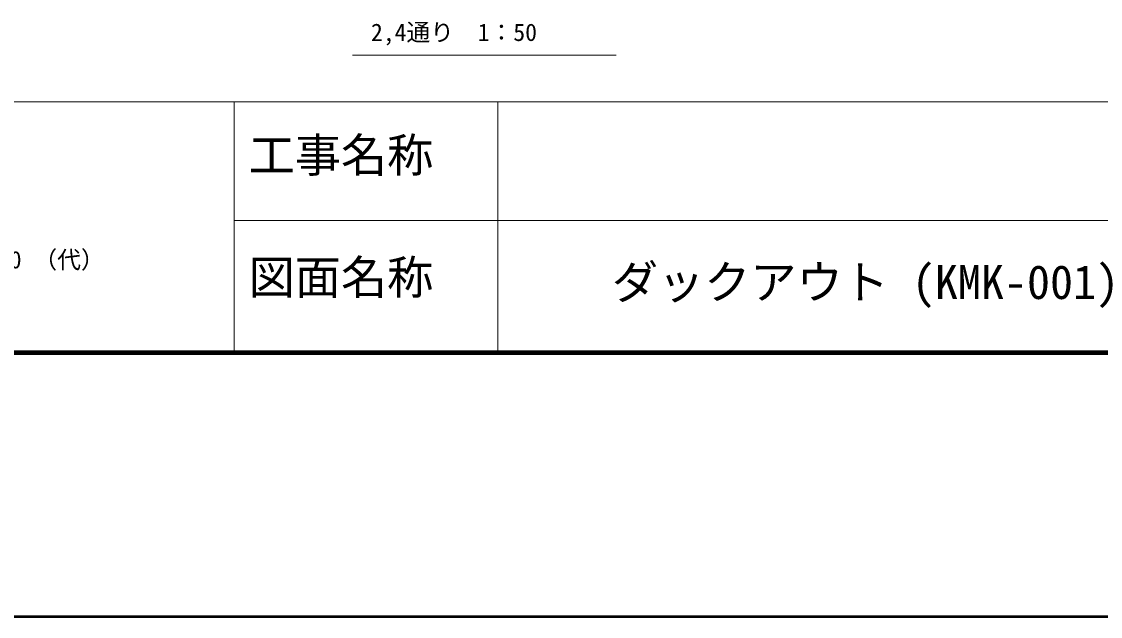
# Model space of a CAD drawing. Units: millimetres at full size; details may follow other scales. Extents: x 0 to 42000, y 0 to 29700.
# Drawn here: x 21285 to 29465, y 0 to 4508 of the extents above; entities that cross this region are included whole.
import ezdxf
from ezdxf.enums import TextEntityAlignment as Align

# ---------------------------------------------------------------- set-up
doc = ezdxf.new("R2010")
doc.units = ezdxf.units.MM
doc.header["$LTSCALE"] = 100
for name, color, linetype, lineweight in [('C-TTL', 2, 'Continuous', 140), ('D-STR-TXT', 7, 'Continuous', 13), ('D-TTL', 2, 'Continuous', 50), ('D-TTL-FRAM', 2, 'Continuous', 13), ('D-TTL-LINE', 7, 'Continuous', 13), ('D-TTL-TXT', 7, 'Continuous', 13)]:
    doc.layers.add(name, color=color, linetype=linetype, lineweight=lineweight)
doc.styles.add('ＭＳ ゴシック', font='')
doc.styles.get('ＭＳ ゴシック').set_extended_font_data('MS Gothic')

msp = doc.modelspace()

# ---------------------------------------------------------------- linework, layer by layer
at = {"layer": 'C-TTL'}
msp.add_line((2000, 2000), (40000, 2000), dxfattribs=at)
at = {"layer": 'D-STR-TXT'}
msp.add_line((23792.7, 4253), (25792.7, 4253), dxfattribs=at)
at = {"layer": 'D-TTL'}
msp.add_line((0, 0), (42000, 0), dxfattribs=at)
at = {"layer": 'D-TTL-FRAM'}
for p, q in [((40000, 3900), (2000, 3900)), ((2000, 2000), (40000, 2000))]:
    msp.add_line(p, q, dxfattribs=at)
at = {"layer": 'D-TTL-LINE'}
for p, q in [((14896.1, 3900), (22896.1, 3900)), ((22896.1, 3900), (22896.1, 2000)), ((22896.1, 3900), (31396.1, 3900)), ((22896.1, 2000), (22896.1, 3900)), ((24896.1, 2000), (24896.1, 3900)), ((31396.1, 3000), (22896.1, 3000)), ((22896.1, 2000), (14896.1, 2000)), ((31396.1, 2000), (22896.1, 2000))]:
    msp.add_line(p, q, dxfattribs=at)

# ---------------------------------------------------------------- texts
at = {"layer": 'D-STR-TXT', "style": 'ＭＳ ゴシック'}
msp.add_text('2,4通り\u30001：50', height=132, dxfattribs=at).set_placement((25192.7, 4493), align=Align.TOP_RIGHT)
at = {"layer": 'D-TTL-TXT', "style": 'ＭＳ ゴシック'}
for s, height, p in [('工事名称', 256.6, (23006.2, 3290.8)), ('TEL （0776） 56-2310 （代）', 132, (19488, 2597.7)), ('図面名称', 256.6, (23006.2, 2364.8)), ('ダックアウト (KMK-001)', 256.6, (25760.7, 2328.5))]:
    msp.add_text(s, height=height, dxfattribs=at).set_placement(p, align=Align.BOTTOM_LEFT)

doc.saveas('drawing.dxf')
